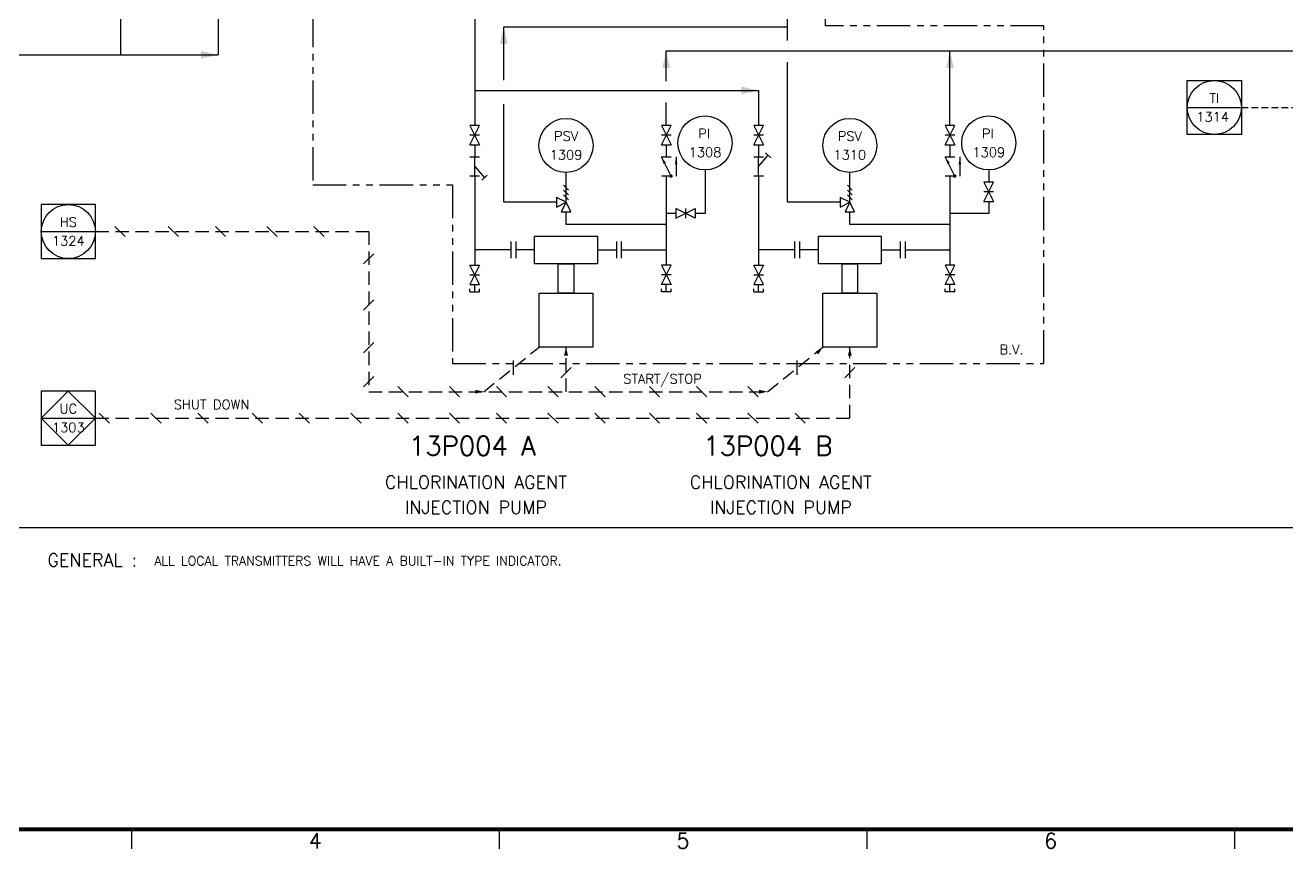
# Model space of a CAD drawing. Extents: x 1820 to 2982, y 1493 to 2284.
# Drawn here: x 2081.4 to 2412.2, y 1492.5 to 1708.5 of the extents above; entities that cross this region are included whole.
import ezdxf
from ezdxf.enums import TextEntityAlignment as Align

# ---------------------------------------------------------------- set-up
doc = ezdxf.new("R2010")
doc.units = 0
doc.header["$LTSCALE"] = 7
doc.header["$MEASUREMENT"] = 0
for name, pattern in [('DASHED', [0.75, 0.5, -0.25]), ('HIDDEN', [0.375, 0.25, -0.125]), ('PHANTOM', [2.5, 1.25, -0.25, 0.25, -0.25, 0.25, -0.25])]:
    doc.linetypes.add(name, pattern=pattern)
doc.layers.get('0').update_dxf_attribs({"linetype": 'CONTINUOUS'})
for name, color, linetype in [('ARROWS', 4, 'PHANTOM'), ('DAS', 3, 'DASHED'), ('DIM', 7, 'CONTINUOUS'), ('SEC', 7, 'CONTINUOUS'), ('SYM', 7, 'CONTINUOUS'), ('TTBOX', 6, 'CONTINUOUS')]:
    doc.layers.add(name, color=color, linetype=linetype)
doc.styles.add('ENG2', font='SIMPLEX.SHX', dxfattribs={"height": 2.5})
doc.styles.add('S3', font='SIMPLEX')

# ---------------------------------------------------------------- blocks, each defined once
blk = doc.blocks.new('PSV')
at = {"layer": 'SYM'}
for p, q in [((0.6325, 6.9575), (-0.6325, 5.6925)), ((0, 2.53), (0, 7.59)), ((0.6325, 5.6925), (-0.6325, 4.4275)), ((0.6325, 4.4275), (-0.6325, 3.1625)), ((0, 2.53), (2.53, 3.795)), ((2.53, 3.795), (2.53, 1.265)), ((-1.265, 0), (0, 2.53)), ((1.265, 0), (-1.265, 0)), ((0, 2.53), (1.265, 0)), ((2.53, 1.265), (0, 2.53))]:
    blk.add_line(p, q, dxfattribs=at)
blk = doc.blocks.new('A3')
at = {"layer": 'SEC'}
blk.add_solid([(0, 0), (4.5, 1), (4.5, -1)], dxfattribs=at)

msp = doc.modelspace()

# ---------------------------------------------------------------- linework, layer by layer
at = {"color": 4, "linetype": 'PHANTOM'}
for p, q in [((2156.85, 1851.52), (2156.85, 1666.7)), ((2291.25, 1708.38), (2291.25, 1788.69)), ((2348.48, 1708.38), (2291.25, 1708.38)), ((2348.48, 1619.77), (2348.48, 1708.38)), ((2156.85, 1666.7), (2193.48, 1666.7)), ((2193.48, 1666.7), (2193.48, 1619.77)), ((2193.48, 1619.77), (2348.48, 1619.77))]:
    msp.add_line(p, q, dxfattribs=at)
at = {"color": 1}
for p, q in [((2106.42, 1826.84), (2106.42, 1700.76)), ((2131.98, 1826.84), (2131.98, 1700.76)), ((2032.97, 1700.76), (2131.98, 1700.76))]:
    msp.add_line(p, q, dxfattribs=at)
for p, q in [((2281.27, 1704.51), (2281.27, 1780.4)), ((2199.29, 1720.85), (2199.29, 1682.23)), ((2206.87, 1708.1), (2281.27, 1708.1)), ((2206.87, 1694.12), (2206.87, 1708.1)), ((2249.48, 1701.78), (2687.47, 1701.78)), ((2249.48, 1693.83), (2249.48, 1701.78)), ((2323.88, 1682.23), (2323.88, 1701.78)), ((2281.27, 1662.11), (2281.27, 1698.81)), ((2199.29, 1691.42), (2273.69, 1691.42)), ((2273.69, 1691.42), (2273.69, 1682.23)), ((2206.87, 1662.11), (2206.87, 1687.77)), ((2249.48, 1682.23), (2249.48, 1688.21)), ((2386.09, 1686.94), (2400.28, 1686.94)), ((2199.29, 1677.17), (2199.29, 1674)), ((2199.29, 1677.17), (2199.29, 1674)), ((2249.48, 1677.17), (2249.48, 1674)), ((2273.69, 1677.17), (2273.69, 1674)), ((2273.69, 1677.17), (2273.69, 1674)), ((2323.88, 1677.17), (2323.88, 1674)), ((2252.07, 1674), (2252.07, 1668.94)), ((2326.47, 1674), (2326.47, 1668.94)), ((2259.66, 1670.56), (2259.66, 1659.16)), ((2334.05, 1670.56), (2334.05, 1667.39)), ((2199.29, 1668.94), (2199.29, 1649.59)), ((2223.22, 1667.17), (2223.22, 1669.88)), ((2249.48, 1668.94), (2249.48, 1649.59)), ((2273.69, 1668.94), (2273.69, 1649.59)), ((2297.62, 1667.17), (2297.62, 1669.88)), ((2323.88, 1668.94), (2323.88, 1649.59)), ((2220.69, 1662.11), (2206.87, 1662.11)), ((2295.09, 1662.11), (2281.27, 1662.11)), ((2334.05, 1662.33), (2334.05, 1659.16)), ((2223.22, 1656.23), (2223.22, 1659.58)), ((2252.04, 1659.16), (2249.48, 1659.16)), ((2259.66, 1659.16), (2257.1, 1659.16)), ((2297.62, 1656.23), (2297.62, 1659.58)), ((2334.05, 1659.16), (2323.88, 1659.16)), ((2085.63, 1654.41), (2099.82, 1654.41)), ((2104.97, 1655.75), (2107.65, 1653.07)), ((2118.95, 1655.75), (2121.63, 1653.07)), ((2131.28, 1655.75), (2133.96, 1653.07)), ((2144.79, 1655.75), (2147.48, 1653.07)), ((2157.12, 1655.75), (2159.8, 1653.07)), ((2249.48, 1656.23), (2223.22, 1656.23)), ((2323.88, 1656.23), (2297.62, 1656.23)), ((2170.15, 1645.91), (2172.84, 1648.59)), ((2199.29, 1649.59), (2199.29, 1645.57)), ((2208.75, 1649.59), (2199.29, 1649.59)), ((2237.69, 1649.59), (2249.48, 1649.59)), ((2249.48, 1649.59), (2249.48, 1645.57)), ((2273.69, 1649.59), (2273.69, 1645.57)), ((2283.15, 1649.59), (2273.69, 1649.59)), ((2312.09, 1649.59), (2323.88, 1649.59)), ((2323.88, 1649.59), (2323.88, 1645.57)), ((2199.29, 1638.6), (2199.29, 1640.51)), ((2249.48, 1638.6), (2249.48, 1640.51)), ((2273.69, 1638.6), (2273.69, 1640.51)), ((2323.88, 1638.6), (2323.88, 1640.51)), ((2198.03, 1638.6), (2198.03, 1639.39)), ((2200.56, 1638.6), (2200.56, 1639.39)), ((2248.22, 1638.6), (2248.22, 1639.39)), ((2250.75, 1638.6), (2250.75, 1639.39)), ((2272.43, 1638.6), (2272.43, 1639.39)), ((2274.96, 1638.6), (2274.96, 1639.39)), ((2322.61, 1638.6), (2322.61, 1639.39)), ((2325.14, 1638.6), (2325.14, 1639.39)), ((2170.15, 1633.81), (2172.84, 1636.49)), ((2170.15, 1622.61), (2172.84, 1625.29)), ((2209.45, 1616.79), (2209.45, 1620.59)), ((2283.85, 1616.79), (2283.85, 1620.59)), ((2221.88, 1616.07), (2224.56, 1618.75)), ((2296.28, 1616.07), (2298.96, 1618.75)), ((2170.15, 1613.7), (2172.84, 1616.39)), ((2092.73, 1612.58), (2085.63, 1605.48)), ((2099.82, 1605.48), (2092.73, 1612.58)), ((2179.12, 1613.75), (2181.81, 1611.07)), ((2192.64, 1613.75), (2195.32, 1611.07)), ((2204.97, 1613.75), (2207.65, 1611.07)), ((2218.48, 1613.75), (2221.17, 1611.07)), ((2230.81, 1613.75), (2233.5, 1611.07)), ((2245.08, 1613.75), (2247.76, 1611.07)), ((2257.4, 1613.75), (2260.09, 1611.07)), ((2270.92, 1613.75), (2273.6, 1611.07)), ((2085.63, 1605.48), (2099.82, 1605.48)), ((2085.63, 1605.48), (2092.73, 1598.39)), ((2092.73, 1598.39), (2099.82, 1605.48)), ((2100.85, 1606.82), (2103.53, 1604.14)), ((2114.36, 1606.82), (2117.04, 1604.14)), ((2126.69, 1606.82), (2129.37, 1604.14)), ((2140.95, 1606.82), (2143.64, 1604.14)), ((2153.28, 1606.82), (2155.96, 1604.14)), ((2166.8, 1606.82), (2169.48, 1604.14)), ((2179.12, 1606.82), (2181.81, 1604.14)), ((2192.64, 1606.82), (2195.32, 1604.14)), ((2204.97, 1606.82), (2207.65, 1604.14)), ((2218.48, 1606.82), (2221.17, 1604.14)), ((2230.81, 1606.82), (2233.5, 1604.14)), ((2245.08, 1606.82), (2247.76, 1604.14)), ((2257.4, 1606.82), (2260.09, 1604.14)), ((2270.92, 1606.82), (2273.6, 1604.14)), ((2283.25, 1606.82), (2285.93, 1604.14))]:
    msp.add_line(p, q)
at = {"color": 3, "linetype": 'HIDDEN'}
msp.add_line((2400.28, 1686.94), (2414.58, 1686.94), dxfattribs=at)
at = {"color": 7}
for p, q in [((2198.03, 1682.23), (2200.56, 1677.17)), ((2198.03, 1677.17), (2200.56, 1682.23)), ((2200.56, 1682.23), (2198.03, 1682.23)), ((2250.75, 1682.23), (2248.22, 1682.23)), ((2248.22, 1677.17), (2250.75, 1682.23)), ((2248.22, 1682.23), (2250.75, 1677.17)), ((2272.43, 1677.17), (2274.96, 1682.23)), ((2272.43, 1682.23), (2274.96, 1677.17)), ((2274.96, 1682.23), (2272.43, 1682.23)), ((2322.61, 1682.23), (2325.14, 1677.17)), ((2322.61, 1677.17), (2325.14, 1682.23)), ((2325.14, 1682.23), (2322.61, 1682.23)), ((2200.56, 1679.7), (2198.03, 1679.7)), ((2198.03, 1677.17), (2200.56, 1677.17)), ((2198.03, 1677.17), (2200.56, 1677.17)), ((2199.29, 1677.17), (2199.29, 1674)), ((2250.75, 1679.7), (2248.22, 1679.7)), ((2248.22, 1677.17), (2250.75, 1677.17)), ((2248.22, 1677.17), (2250.75, 1677.17)), ((2249.48, 1677.17), (2249.48, 1674)), ((2274.96, 1679.7), (2272.43, 1679.7)), ((2272.43, 1677.17), (2274.96, 1677.17)), ((2272.43, 1677.17), (2274.96, 1677.17)), ((2273.69, 1677.17), (2273.69, 1674)), ((2325.14, 1679.7), (2322.61, 1679.7)), ((2322.61, 1677.17), (2325.14, 1677.17)), ((2322.61, 1677.17), (2325.14, 1677.17)), ((2323.88, 1677.17), (2323.88, 1674)), ((2332.79, 1662.33), (2335.32, 1667.39)), ((2332.79, 1667.39), (2335.32, 1662.33)), ((2335.32, 1667.39), (2332.79, 1667.39)), ((2335.32, 1664.86), (2332.79, 1664.86)), ((2257.1, 1657.9), (2252.04, 1660.43)), ((2252.04, 1657.9), (2257.1, 1660.43)), ((2252.04, 1660.43), (2252.04, 1657.9)), ((2252.04, 1660.43), (2252.04, 1657.9)), ((2254.57, 1660.43), (2254.57, 1657.9)), ((2257.1, 1660.43), (2257.1, 1657.9)), ((2332.79, 1662.33), (2335.32, 1662.33)), ((2332.79, 1662.33), (2335.32, 1662.33)), ((2198.03, 1645.57), (2200.56, 1645.57)), ((2200.56, 1645.57), (2198.03, 1640.51)), ((2200.56, 1640.51), (2198.03, 1645.57)), ((2250.75, 1645.57), (2248.22, 1645.57)), ((2248.22, 1640.51), (2250.75, 1645.57)), ((2248.22, 1645.57), (2250.75, 1640.51)), ((2272.43, 1645.57), (2274.96, 1645.57)), ((2274.96, 1640.51), (2272.43, 1645.57)), ((2274.96, 1645.57), (2272.43, 1640.51)), ((2325.14, 1645.57), (2322.61, 1645.57)), ((2322.61, 1645.57), (2325.14, 1640.51)), ((2322.61, 1640.51), (2325.14, 1645.57)), ((2198.03, 1643.04), (2200.56, 1643.04)), ((2198.03, 1640.51), (2200.56, 1640.51)), ((2198.03, 1640.51), (2200.56, 1640.51)), ((2250.75, 1643.04), (2248.22, 1643.04)), ((2250.75, 1640.51), (2248.22, 1640.51)), ((2250.75, 1640.51), (2248.22, 1640.51)), ((2272.43, 1643.04), (2274.96, 1643.04)), ((2272.43, 1640.51), (2274.96, 1640.51)), ((2272.43, 1640.51), (2274.96, 1640.51)), ((2325.14, 1643.04), (2322.61, 1643.04)), ((2325.14, 1640.51), (2322.61, 1640.51)), ((2325.14, 1640.51), (2322.61, 1640.51)), ((2198.03, 1638.6), (2200.56, 1638.6)), ((2250.75, 1638.6), (2248.22, 1638.6)), ((2272.43, 1638.6), (2274.96, 1638.6)), ((2325.14, 1638.6), (2322.61, 1638.6))]:
    msp.add_line(p, q, dxfattribs=at)
at = {"color": 4}
for p, q in [((2198.03, 1674), (2200.56, 1674)), ((2199.29, 1668.94), (2199.29, 1674)), ((2248.22, 1674), (2250.75, 1674)), ((2250.75, 1668.94), (2248.22, 1674)), ((2250.75, 1668.94), (2248.22, 1674)), ((2272.43, 1674), (2274.96, 1674)), ((2273.69, 1671.47), (2276.22, 1674.42)), ((2273.69, 1668.94), (2273.69, 1674)), ((2275.52, 1675.09), (2276.93, 1673.75)), ((2322.61, 1674), (2325.14, 1674)), ((2325.14, 1668.94), (2322.61, 1674)), ((2325.14, 1668.94), (2322.61, 1674)), ((2199.29, 1671.47), (2201.82, 1668.53)), ((2200.56, 1668.94), (2198.03, 1668.94)), ((2201.12, 1667.86), (2202.53, 1669.19)), ((2250.75, 1668.94), (2248.22, 1668.94)), ((2274.96, 1668.94), (2272.43, 1668.94)), ((2325.14, 1668.94), (2322.61, 1668.94))]:
    msp.add_line(p, q, dxfattribs=at)
at = {"color": 6, "const_width": 1}
msp.add_lwpolyline([(1820.18, 2273.77), (2976.78, 2273.77), (2976.78, 1497.64), (1820.18, 1497.64), (1820.18, 2273.77)], dxfattribs=at)
for points in [[(2400.28, 1694.03), (2400.28, 1679.84), (2386.09, 1679.84), (2386.09, 1694.03)], [(2085.63, 1661.5), (2085.63, 1647.32), (2099.82, 1647.32), (2099.82, 1661.5)], [(2214.99, 1653.21), (2231.46, 1653.21), (2231.46, 1645.97), (2214.99, 1645.97)], [(2289.39, 1653.21), (2305.86, 1653.21), (2305.86, 1645.97), (2289.39, 1645.97)], [(2225.26, 1645.97), (2225.26, 1638.23), (2221.19, 1638.23), (2221.19, 1645.97)], [(2299.66, 1645.97), (2299.66, 1638.23), (2295.59, 1638.23), (2295.59, 1645.97)], [(2230.28, 1624.11), (2216.17, 1624.11), (2216.17, 1638.23), (2230.28, 1638.23)], [(2304.68, 1624.11), (2290.56, 1624.11), (2290.56, 1638.23), (2304.68, 1638.23)], [(2085.63, 1612.58), (2085.63, 1598.39), (2099.82, 1598.39), (2099.82, 1612.58)]]:
    msp.add_lwpolyline(points, close=True)
at = {"color": 7}
for centre in [(2393.19, 1686.94), (2223.22, 1676.98), (2259.66, 1677.65), (2297.62, 1676.98), (2334.05, 1677.65), (2092.73, 1654.41)]:
    msp.add_circle(centre, 7.09, dxfattribs=at)
at = {"color": 4, "linetype": 'HIDDEN'}
for points in [[(2249.4, 1672.48), (2248.22, 1674), (2248.77, 1672.15)], [(2323.8, 1672.48), (2322.61, 1674), (2323.16, 1672.15)]]:
    msp.add_solid(points, dxfattribs=at)
for points in [[(2251.74, 1672), (2252.4, 1672), (2252.07, 1674)], [(2326.13, 1672), (2326.8, 1672), (2326.47, 1674)]]:
    msp.add_solid(points)
at = {"layer": 'DAS'}
for p, q in [((2099.82, 1654.41), (2171.49, 1654.41)), ((2171.49, 1654.41), (2171.49, 1612.41)), ((2201.67, 1612.41), (2216.17, 1624.11)), ((2223.22, 1612.41), (2223.22, 1624.11)), ((2276.07, 1612.41), (2290.56, 1624.11)), ((2297.62, 1605.48), (2297.62, 1624.11)), ((2171.49, 1612.41), (2276.07, 1612.41)), ((2099.82, 1605.48), (2297.62, 1605.48))]:
    msp.add_line(p, q, dxfattribs=at)
at = {"layer": 'DIM', "color": 7}
for p, q in [((2109.33, 1497.64), (2109.33, 1492.54)), ((2205.71, 1497.64), (2205.71, 1492.54)), ((2302.1, 1497.64), (2302.1, 1492.54)), ((2398.48, 1497.64), (2398.48, 1492.54))]:
    msp.add_line(p, q, dxfattribs=at)
at = {"layer": 'SYM'}
for p, q in [((2208.75, 1651.79), (2208.75, 1647.4)), ((2210.02, 1651.79), (2210.02, 1647.4)), ((2236.43, 1651.79), (2236.43, 1647.4)), ((2237.69, 1651.79), (2237.69, 1647.4)), ((2283.15, 1651.79), (2283.15, 1647.4)), ((2284.41, 1651.79), (2284.41, 1647.4)), ((2310.83, 1651.79), (2310.83, 1647.4)), ((2312.09, 1651.79), (2312.09, 1647.4)), ((2214.99, 1649.59), (2210.02, 1649.59)), ((2231.46, 1649.59), (2236.43, 1649.59)), ((2289.39, 1649.59), (2284.41, 1649.59)), ((2305.86, 1649.59), (2310.83, 1649.59))]:
    msp.add_line(p, q, dxfattribs=at)
at = {"layer": 'SYM', "color": 4, "const_width": 0.43}
for points in [[(2250.75, 1668.71, -1), (2250.75, 1669.17, -1)], [(2325.14, 1668.71, -1), (2325.14, 1669.17, -1)]]:
    msp.add_lwpolyline(points, format="xyb", close=True, dxfattribs=at)
at = {"layer": 'TTBOX'}
msp.add_line((1820.18, 1576.77), (2841.78, 1576.77), dxfattribs=at)

# ---------------------------------------------------------------- block references
at = {"xscale": -1, "rotation": 90}
for p in [(2206.87, 1708.1), (2249.48, 1701.78), (2323.88, 1701.78)]:
    msp.add_blockref('A3', p, dxfattribs=at)
at = {"xscale": -1}
for name, p in [('A3', (2131.98, 1700.76)), ('A3', (2273.69, 1691.42)), ('PSV', (2223.22, 1659.58)), ('PSV', (2297.62, 1659.58))]:
    msp.add_blockref(name, p, dxfattribs=at)
at = {"yscale": 0.5, "zscale": 0.5}
for p, xscale, rotation in [((2223.22, 1624.11), 0.5, 270), ((2290.56, 1624.11), -0.5, 45), ((2297.62, 1624.11), 0.5, 270), ((2201.67, 1612.41), 0.5, 180), ((2276.07, 1612.41), 0.5, 180)]:
    msp.add_blockref('A3', p, dxfattribs=dict(at, xscale=xscale, rotation=rotation))

# ---------------------------------------------------------------- texts
at = {"style": 'ENG2'}
for s, height, p in [('TI', 2.5, (2393.19, 1688.14)), ('1314', 2.5, (2392.75, 1683.23)), ('PSV', 2.5, (2223.22, 1678.18)), ('PI', 2.5, (2259.43, 1678.86)), ('PSV', 2.5, (2297.62, 1678.18)), ('PI', 2.5, (2333.83, 1678.86)), ('1309', 2.5, (2223.22, 1673.28)), ('1308', 2.5, (2259.66, 1673.95)), ('1310', 2.5, (2297.62, 1673.28)), ('1309', 2.5, (2334.05, 1673.95)), ('HS', 2.5, (2092.73, 1655.62)), ('1324', 2.5, (2092.73, 1650.71)), ('B.V.', 2.5, (2340.01, 1622.21)), ('START/STOP', 2.5, (2248.51, 1614.53)), ('UC', 2.5, (2092.73, 1606.69)), ('SHUT DOWN', 2.5, (2130.3, 1607.79)), ('1303', 2.5, (2092.73, 1601.78)), ('GENERAL :', 3.366, (2099.01, 1566.58))]:
    msp.add_text(s, height=height, dxfattribs=at).set_placement(p, align=Align.CENTER)
msp.add_text('ALL LOCAL TRANSMITTERS WILL HAVE A BUILT-IN TYPE INDICATOR.', height=2.4, dxfattribs=at).set_placement((2115.29, 1566.85))
at = {"layer": 'ARROWS', "style": 'ENG2'}
for s, p in [('13P004 A', (2182.04, 1595.72)), ('13P004 B', (2259.2, 1595.72))]:
    msp.add_text(s, height=5, dxfattribs=at).set_placement(p)
for s, p in [('CHLORINATION AGENT', (2199.6, 1586.98)), ('CHLORINATION AGENT', (2279.53, 1586.98)), ('INJECTION PUMP', (2199.6, 1580.39)), ('INJECTION PUMP', (2279.53, 1580.39))]:
    msp.add_text(s, height=3.3656, dxfattribs=at).set_placement(p, align=Align.CENTER)
at = {"layer": 'DIM', "color": 2, "style": 'S3'}
for s, p in [('4', (2157.5, 1494.64)), ('5', (2253.89, 1494.64)), ('6', (2350.27, 1494.64))]:
    msp.add_text(s, height=4, dxfattribs=at).set_placement(p, align=Align.MIDDLE)

doc.saveas('drawing.dxf')
